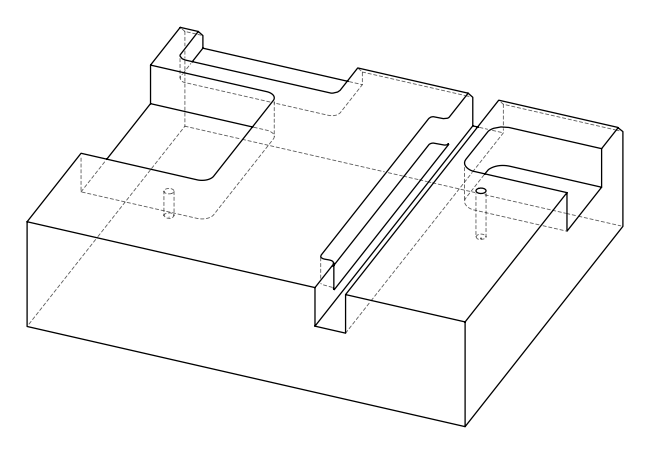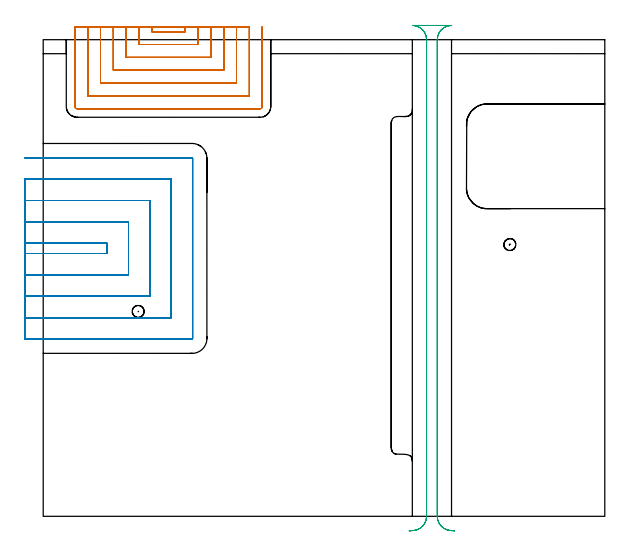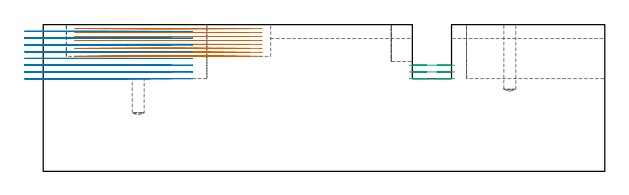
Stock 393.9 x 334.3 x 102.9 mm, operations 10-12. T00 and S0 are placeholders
(PLAN: 12 operations, 6 tool changes, 184.3 min)
(1 SPOT_DRILL | STEP1POCKET | NXT0321_9005460120000 | 0.03 min | 4 mm3)
(2 SPOT_DRILL_1 | STEP1POCKET_1 | NXT0321_9005460120000 | 0.04 min | 4155 mm3)
(3 DRILL_BLIND_HOLE_INTO_CENTER | STEP1POCKET | NXT0301_055 | 0.2 min | 2520 mm3)
(4 DRILL_BLIND_HOLE_INTO_CENTER_1 | STEP1POCKET_1 | NXT0301_055 | 0.12 min | 1382 mm3)
(5 AREA_MILL | FG_CHAMFER_SURFACE | UGT0205_001 | 3.39 min | 5326 mm3)
(6 AREA_MILL_1 | FG_CHAMFER_SURFACE_1 | UGT0205_001 | 0.73 min | 1056 mm3)
(7 AREA_MILL_2 | FG_CHAMFER_SURFACE_2 | UGT0205_001 | 3.65 min | 5441 mm3)
(8 MILL_OPEN_POCKET | POCKET_OPEN | NXT0201_009 | Follow Part, ap 2, ae 75% | 107.76 min | 510569 mm3)
(9 MILL_SLOT | SLOT_PARTIAL_RECTANGULAR | UGT0201_094 | Follow Part, ap 5, ae 75% | 4.15 min | 84395 mm3)
(10 MILL_SLOT_1 | SLOT_PARTIAL_RECTANGULAR_1 | NXT0201_011 | Follow Part, ap 3, ae 75% | 31.05 min | 172136 mm3)
(11 MILL_SLOT_2 | SLOT_PARTIAL_RECTANGULAR_2 | UGT0201_094 | Follow Part, ap 5, ae 75% | 28.55 min | 634578 mm3)
(12 MILL_RECTANGULAR_SLOT | SLOT_RECTANGULAR | UGT0201_094 | Follow Part, ap 5, ae 75% | 4.62 min | 110264 mm3)
(TOOL NXT0321_9005460120000 | NC Spot Drill, 142deg, 12mm, Carbide, Uncoated | D12 PA142 FL30 Z2)
(TOOL NXT0301_055 | Carbide Drill 8.4mm [860.1-0840-042A1-MM 2214] | D8.4 PA140 FL61 Z2)
(TOOL UGT0205_001 | Chamfer Mill 20 x 3 x 45 deg. | D20 FL50 Z2)
(TOOL NXT0201_009 | ENDMILL 8mm [2P460-0800-NA 1630] | D8 FL26 Z6)
(TOOL UGT0201_094 | End mill 20 mm | D20 FL38 Z4)
(TOOL NXT0201_011 | ENDMILL 12mm [2P460-1200-NA 1630] | D12 FL38 Z6)
(OP 10 MILL_SLOT_1)
G17 G21 G94 G90
T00 M6
G54
G17 G0 G90 X76.17 Y343.3 S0 M3
G43 Z112.9 H1
Z100.125
G94 G1 X76.198 Y340.3 F250.
G2 X76.2 Y339.9 R54. F500.
G1 X99.6
G2 X99.602 Y340.3 R54.
G1 X99.63 Y343.3 F250.
X67.164
X67.197 Y340.3
G2 X67.2 Y339.798 R45. F500.
G1 Y330.9
X108.6
Y339.797
G2 X108.603 Y340.3 R45.
G1 X108.636 Y343.3 F250.
X58.155
X58.197 Y340.3
G2 X58.2 Y339.798 R36. F500.
G1 Y321.9
X117.6
Y339.797
G2 X117.604 Y340.3 R36.
G1 X117.645 Y343.3 F250.
X49.14
X49.195 Y340.3
G2 X49.2 Y339.798 R27. F500.
G1 Y312.9
X126.6
Y339.797
G2 X126.605 Y340.3 R27.
G1 X126.661 Y343.299 F250.
X40.109
X40.193 Y340.3
G2 X40.2 Y339.798 R18. F500.
G1 Y303.9
X135.6
Y339.797
G2 X135.607 Y340.3 R18.
G1 X135.691 Y343.299 F250.
X31.019 Y343.295
X31.186 Y340.3
G2 X31.2 Y339.798 R9. F500.
G1 Y294.9
X144.6
Y339.797
G2 X144.614 Y340.3 R9.
G1 X144.782 Y343.295 F250.
X22.2 Y342.798
Y339.798
Y287.4 F500.
G3 X23.7 Y285.9 R1.5
G1 X152.1
G3 X153.6 Y287.4 R1.5
G1 Y339.797
Y342.797 F250.
G0 X76.201 Y343.3 Z97.35
G1 Y340.3
G2 X76.2 Y339.9 R54. F500.
G1 X99.6
G2 X99.599 Y340.3 R54.
G1 Y343.3 F250.
X67.2
Y340.3
Y330.9 F500.
X108.6
Y340.3
Y343.3 F250.
X58.2
Y340.3
Y321.9 F500.
X117.6
Y340.3
Y343.3 F250.
X49.2
Y340.3
Y312.9 F500.
X126.6
Y340.3
Y343.3 F250.
X40.2
Y340.3
Y303.9 F500.
X135.6
Y340.3
Y343.3 F250.
X31.2
Y340.3
Y294.9 F500.
X144.6
Y340.3
Y343.3 F250.
X22.2
Y340.3
Y287.4 F500.
G3 X23.7 Y285.9 R1.5
G1 X152.1
G3 X153.6 Y287.4 R1.5
G1 Y340.3
Y343.3 F250.
G0 X76.201 Z94.575
G1 Y340.3
G2 X76.2 Y339.9 R54. F500.
G1 X99.6
G2 X99.599 Y340.3 R54.
G1 Y343.3 F250.
X67.2
Y340.3
Y330.9 F500.
X108.6
Y340.3
Y343.3 F250.
X58.2
Y340.3
Y321.9 F500.
X117.6
Y340.3
Y343.3 F250.
X49.2
Y340.3
Y312.9 F500.
X126.6
Y340.3
Y343.3 F250.
X40.2
Y340.3
Y303.9 F500.
X135.6
Y340.3
Y343.3 F250.
X31.2
Y340.3
Y294.9 F500.
X144.6
Y340.3
Y343.3 F250.
X22.2
Y340.3
Y287.4 F500.
G3 X23.7 Y285.9 R1.5
G1 X152.1
G3 X153.6 Y287.4 R1.5
G1 Y340.3
Y343.3 F250.
G0 X76.201 Z91.8
G1 Y340.3
G2 X76.2 Y339.9 R54. F500.
G1 X99.6
G2 X99.599 Y340.3 R54.
G1 Y343.3 F250.
X67.2
Y340.3
Y330.9 F500.
X108.6
Y340.3
Y343.3 F250.
X58.2
Y340.3
Y321.9 F500.
X117.6
Y340.3
Y343.3 F250.
X49.2
Y340.3
Y312.9 F500.
X126.6
Y340.3
Y343.3 F250.
X40.2
Y340.3
Y303.9 F500.
X135.6
Y340.3
Y343.3 F250.
X31.2
Y340.3
Y294.9 F500.
X144.6
Y340.3
Y343.3 F250.
X22.2
Y340.3
Y287.4 F500.
G3 X23.7 Y285.9 R1.5
G1 X152.1
G3 X153.6 Y287.4 R1.5
G1 Y340.3
Y343.3 F250.
G0 X76.201 Z89.025
G1 Y340.3
G2 X76.2 Y339.9 R54. F500.
G1 X99.6
G2 X99.599 Y340.3 R54.
G1 Y343.3 F250.
X67.2
Y340.3
Y330.9 F500.
X108.6
Y340.3
Y343.3 F250.
X58.2
Y340.3
Y321.9 F500.
X117.6
Y340.3
Y343.3 F250.
X49.2
Y340.3
Y312.9 F500.
X126.6
Y340.3
Y343.3 F250.
X40.2
Y340.3
Y303.9 F500.
X135.6
Y340.3
Y343.3 F250.
X31.2
Y340.3
Y294.9 F500.
X144.6
Y340.3
Y343.3 F250.
X22.2
Y340.3
Y287.4 F500.
G3 X23.7 Y285.9 R1.5
G1 X152.1
G3 X153.6 Y287.4 R1.5
G1 Y340.3
Y343.3 F250.
G0 X76.201 Z86.25
G1 Y340.3
G2 X76.2 Y339.9 R54. F500.
G1 X99.6
G2 X99.599 Y340.3 R54.
G1 Y343.3 F250.
X67.2
Y340.3
Y330.9 F500.
X108.6
Y340.3
Y343.3 F250.
X58.2
Y340.3
Y321.9 F500.
X117.6
Y340.3
Y343.3 F250.
X49.2
Y340.3
Y312.9 F500.
X126.6
Y340.3
Y343.3 F250.
X40.2
Y340.3
Y303.9 F500.
X135.6
Y340.3
Y343.3 F250.
X31.2
Y340.3
Y294.9 F500.
X144.6
Y340.3
Y343.3 F250.
X22.2
Y340.3
Y287.4 F500.
G3 X23.7 Y285.9 R1.5
G1 X152.1
G3 X153.6 Y287.4 R1.5
G1 Y340.3
Y343.3 F250.
G0 X76.201 Z83.475
G1 Y340.3
G2 X76.2 Y339.9 R54. F500.
G1 X99.6
G2 X99.599 Y340.3 R54.
G1 Y343.3 F250.
X67.2
Y340.3
Y330.9 F500.
X108.6
Y340.3
Y343.3 F250.
X58.2
Y340.3
Y321.9 F500.
X117.6
Y340.3
Y343.3 F250.
X49.2
Y340.3
Y312.9 F500.
X126.6
Y340.3
Y343.3 F250.
X40.2
Y340.3
Y303.9 F500.
X135.6
Y340.3
Y343.3 F250.
X31.2
Y340.3
Y294.9 F500.
X144.6
Y340.3
Y343.3 F250.
X22.2
Y340.3
Y287.4 F500.
G3 X23.7 Y285.9 R1.5
G1 X152.1
G3 X153.6 Y287.4 R1.5
G1 Y340.3
Y343.3 F250.
G0 X76.201 Z80.7
G1 Y340.3
G2 X76.2 Y339.9 R54. F500.
G1 X99.6
G2 X99.599 Y340.3 R54.
G1 Y343.3 F250.
X67.2
Y340.3
Y330.9 F500.
X108.6
Y340.3
Y343.3 F250.
X58.2
Y340.3
Y321.9 F500.
X117.6
Y340.3
Y343.3 F250.
X49.2
Y340.3
Y312.9 F500.
X126.6
Y340.3
Y343.3 F250.
X40.2
Y340.3
Y303.9 F500.
X135.6
Y340.3
Y343.3 F250.
X31.2
Y340.3
Y294.9 F500.
X144.6
Y340.3
Y343.3 F250.
X22.2
Y340.3
Y287.4 F500.
G3 X23.7 Y285.9 R1.5
G1 X152.1
G3 X153.6 Y287.4 R1.5
G1 Y340.3
Y343.3 F250.
G0 Z112.9
M5
M2
(OP 11 MILL_SLOT_2)
G17 G21 G94 G90
T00 M6
G54
G17 G0 G90 X-13. Y184.3 S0 M3
G43 Z112.9 H0
Z98.162
G94 G1 X-10. F250.
X44.8 F500.
Y191.5
X-10.
X-13. F250.
Y169.3
X-10.
X59.8 F500.
Y206.5
X-10.
X-13. F250.
Y154.3
X-10.
X74.8 F500.
Y221.5
X-10.
X-13. F250.
Y139.3
X-10.
X89.8 F500.
Y236.5
X-10.
X-13. F250.
Y124.3
X-10.
X104.4 F500.
G3 X104.8 Y124.7 R0.4
G1 Y251.1
G3 X104.4 Y251.5 R0.4
G1 X-10.
X-13. F250.
G0 Y184.3 Z93.425
G1 X-10.
X44.8 F500.
Y191.5
X-10.
X-13. F250.
Y169.3
X-10.
X59.8 F500.
Y206.5
X-10.
X-13. F250.
Y154.3
X-10.
X74.8 F500.
Y221.5
X-10.
X-13. F250.
Y139.3
X-10.
X89.8 F500.
Y236.5
X-10.
X-13. F250.
Y124.3
X-10.
X104.4 F500.
G3 X104.8 Y124.7 R0.4
G1 Y251.1
G3 X104.4 Y251.5 R0.4
G1 X-10.
X-13. F250.
G0 Y184.3 Z88.687
G1 X-10.
X44.8 F500.
Y191.5
X-10.
X-13. F250.
Y169.3
X-10.
X59.8 F500.
Y206.5
X-10.
X-13. F250.
Y154.3
X-10.
X74.8 F500.
Y221.5
X-10.
X-13. F250.
Y139.3
X-10.
X89.8 F500.
Y236.5
X-10.
X-13. F250.
Y124.3
X-10.
X104.4 F500.
G3 X104.8 Y124.7 R0.4
G1 Y251.1
G3 X104.4 Y251.5 R0.4
G1 X-10.
X-13. F250.
G0 Y184.3 Z83.95
G1 X-10.
X44.8 F500.
Y191.5
X-10.
X-13. F250.
Y169.3
X-10.
X59.8 F500.
Y206.5
X-10.
X-13. F250.
Y154.3
X-10.
X74.8 F500.
Y221.5
X-10.
X-13. F250.
Y139.3
X-10.
X89.8 F500.
Y236.5
X-10.
X-13. F250.
Y124.3
X-10.
X104.4 F500.
G3 X104.8 Y124.7 R0.4
G1 Y251.1
G3 X104.4 Y251.5 R0.4
G1 X-10.
X-13. F250.
G0 Y184.3 Z79.212
G1 X-10.
X44.8 F500.
Y191.5
X-10.
X-13. F250.
Y169.3
X-10.
X59.8 F500.
Y206.5
X-10.
X-13. F250.
Y154.3
X-10.
X74.8 F500.
Y221.5
X-10.
X-13. F250.
Y139.3
X-10.
X89.8 F500.
Y236.5
X-10.
X-13. F250.
Y124.3
X-10.
X104.4 F500.
G3 X104.8 Y124.7 R0.4
G1 Y251.1
G3 X104.4 Y251.5 R0.4
G1 X-10.
X-13. F250.
G0 Y184.3 Z74.475
G1 X-10.
X44.8 F500.
Y191.5
X-10.
X-13. F250.
Y169.3
X-10.
X59.8 F500.
Y206.5
X-10.
X-13. F250.
Y154.3
X-10.
X74.8 F500.
Y221.5
X-10.
X-13. F250.
Y139.3
X-10.
X89.8 F500.
Y236.5
X-10.
X-13. F250.
Y124.3
X-10.
X104.4 F500.
G3 X104.8 Y124.7 R0.4
G1 Y251.1
G3 X104.4 Y251.5 R0.4
G1 X-10.
X-13. F250.
G0 Y184.3 Z69.737
G1 X-10.
X44.8 F500.
Y191.5
X-10.
X-13. F250.
Y169.3
X-10.
X59.8 F500.
Y206.5
X-10.
X-13. F250.
Y154.3
X-10.
X74.8 F500.
Y221.5
X-10.
X-13. F250.
Y139.3
X-10.
X89.8 F500.
Y236.5
X-10.
X-13. F250.
Y124.3
X-10.
X104.4 F500.
G3 X104.8 Y124.7 R0.4
G1 Y251.1
G3 X104.4 Y251.5 R0.4
G1 X-10.
X-13. F250.
G0 Y184.3 Z65.
G1 X-10.
X44.8 F500.
Y191.5
X-10.
X-13. F250.
Y169.3
X-10.
X59.8 F500.
Y206.5
X-10.
X-13. F250.
Y154.3
X-10.
X74.8 F500.
Y221.5
X-10.
X-13. F250.
Y139.3
X-10.
X89.8 F500.
Y236.5
X-10.
X-13. F250.
Y124.3
X-10.
X104.4 F500.
G3 X104.8 Y124.7 R0.4
G1 Y251.1
G3 X104.4 Y251.5 R0.4
G1 X-10.
X-13. F250.
G0 Z112.9
M5
M2
(OP 12 MILL_RECTANGULAR_SLOT)
G17 G21 G94 G90
T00 M6
G54
G17 G0 G90 X288.617 Y-10.202 S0 M3
G43 Z112.9 H0
Z74.475
G94 G1 X285.626 Y-9.97 F250.
G2 X276.4 Y0. R10. F500.
G1 Y334.3
G2 X285.953 Y344.29 R10.
G1 Y344.3
X259.347
Y344.29
G2 X268.9 Y334.3 R10.
G1 Y0.
G2 X259.674 Y-9.97 R10.
G1 X256.683 Y-10.202 F250.
G0 X288.617 Z69.737
G1 X285.626 Y-9.97
G2 X276.4 Y0. R10. F500.
G1 Y334.3
G2 X285.953 Y344.29 R10.
G1 Y344.3
X259.347
Y344.29
G2 X268.9 Y334.3 R10.
G1 Y0.
G2 X259.674 Y-9.97 R10.
G1 X256.683 Y-10.202 F250.
G0 X288.617 Z65.
G1 X285.626 Y-9.97
G2 X276.4 Y0. R10. F500.
G1 Y334.3
G2 X285.953 Y344.29 R10.
G1 Y344.3
X259.347
Y344.29
G2 X268.9 Y334.3 R10.
G1 Y0.
G2 X259.674 Y-9.97 R10.
G1 X256.683 Y-10.202 F250.
G0 Z112.9
M5
M2
